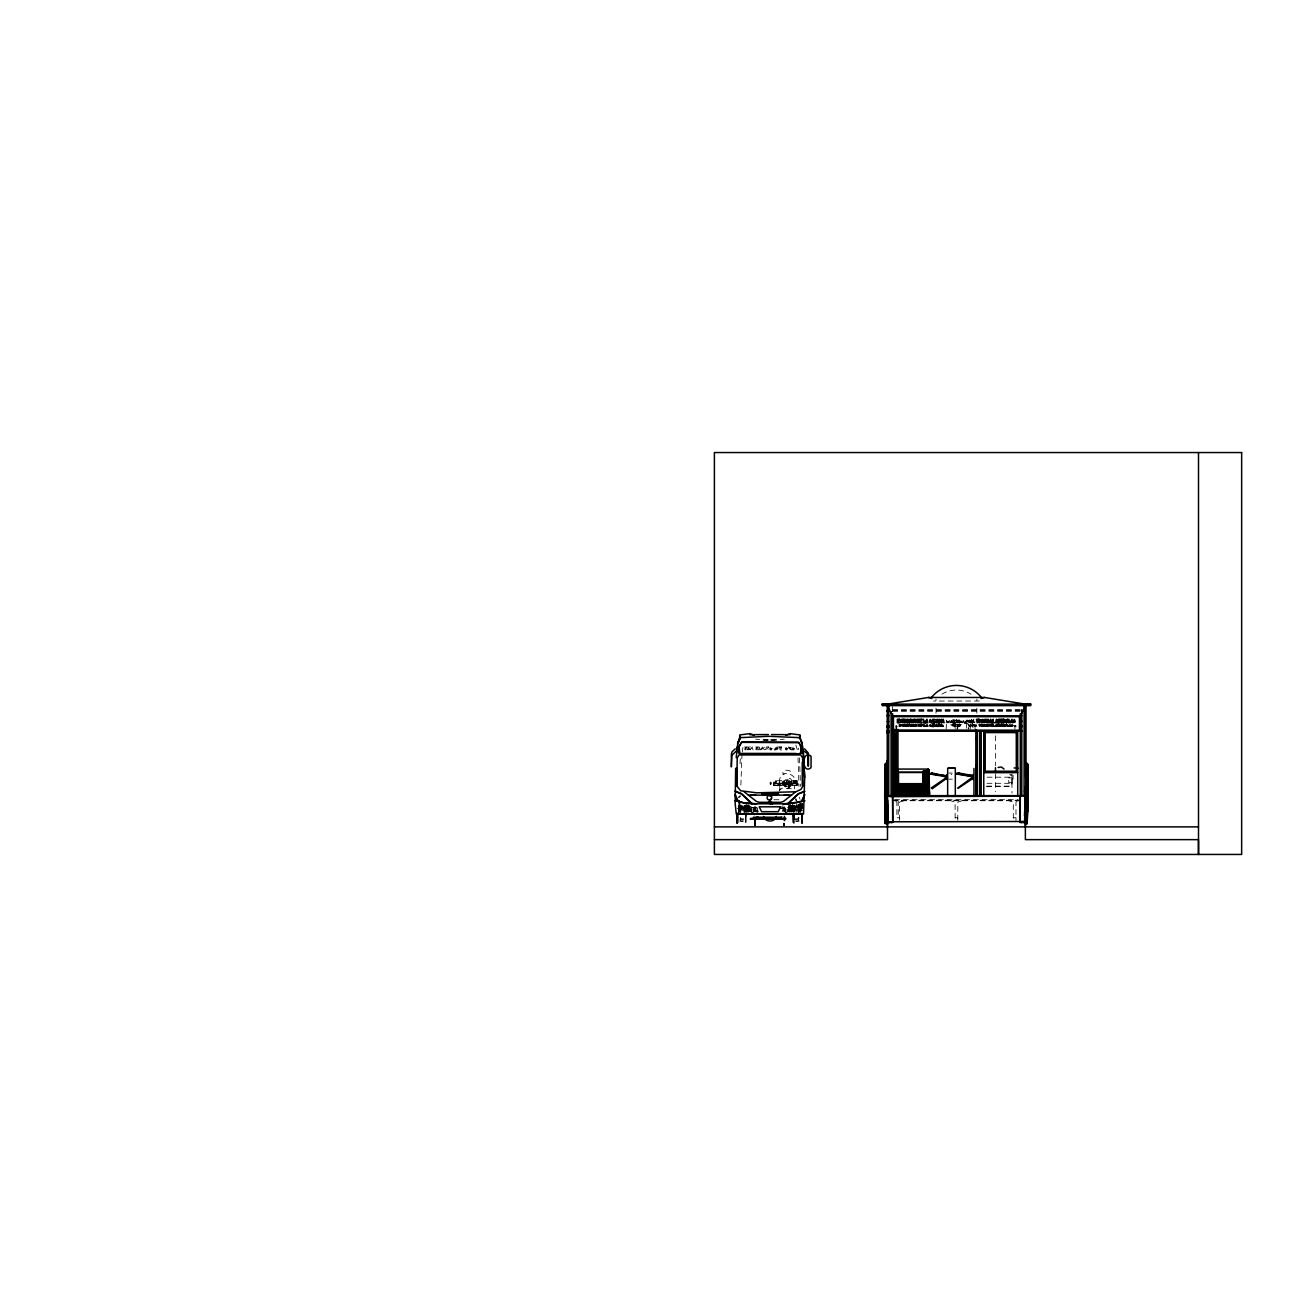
<?xml version="1.0" encoding="UTF-8"?>
<svg xmlns="http://www.w3.org/2000/svg" width="1307" height="1307" viewBox="0 0 1307 1307"><rect width="100%" height="100%" fill="white"/><g stroke="black" fill="none" stroke-linecap="round" stroke-linejoin="round"><path stroke-width="0.75" stroke-dasharray="5 3.75" d="M779.724 784.167L779.724 780.246M779.103 782.338L779.201 783.383L787.451 782.24M788.824 803.053L788.578 811.565M899.575 820.371L899.575 817.741L896.896 817.741M957.786 820.371L957.786 817.741L955.107 817.741M1015.98 820.371L1015.98 817.741L1013.301 817.741M786.585 782.746L786.602 781.766L786.585 782.746L788.382 782.746L788.382 781.766M784.298 782.942L784.314 781.978L786.357 782.534L784.298 782.942L790.163 782.534L788.676 782.354L790.163 782.534L788.66 782.599L788.709 786.683L786.128 786.683L786.34 782.419L784.037 782.403M784.559 782.909L784.576 782.011M742.017 753.845L740.857 785.589M740.04 763.762L740.546 753.845M1011.455 777.91L1008.694 777.91M787.451 782.468L789.167 782.289M790.866 809.017L798.642 809.017M895.899 726.79L896.88 727.035M946.105 729.143L946.578 723.277L948.457 723.277L946.252 721.056M957.083 729.143L957.557 723.277L960.073 723.277L956.757 719.961L953.44 723.277M957.721 729.143L958.194 723.277M968.699 729.143L969.173 723.277L972.588 723.277L973.045 729.143M970.219 729.143L970.693 723.277L974.009 719.961M974.957 729.143L975.283 725.238M800.75 805.194L789.069 805.553M895.899 725.548L895.932 729.322M798.332 809.932L798.822 805.047M747.8 808.935L743.879 808.853M800.521 803.413L799.819 809.932L781.88 809.932M801.158 810.585L802.286 801.403M742.262 751.933L742.948 747.49M789.15 782.501L790.866 782.403M739.256 811.451C739.01 804.802 749.891 804.769 749.614 811.451M789.64 811.451C789.395 804.785 800.26 804.785 799.998 811.451M783.399 783.105C787.32 782.452 782.158 784.347 783.547 781.994L791.29 781.994C792.712 784.38 787.5 782.436 791.438 783.105M787.337 782.403L789.02 784.755C791.487 781.014 784.38 781.651 785.817 784.755L786.389 785.18C787.811 779.887 787.566 785.229 787.467 782.436M784.984 782.991L785.36 786.896L786.111 785.752L788.725 785.752L789.477 786.896L789.853 782.991M791.143 808.935L794.95 808.853M773.956 782.321L773.466 785.327L797.907 785.327L797.907 783.416L795.979 783.563A35.093 11.387 0 0 1 790.882 783.857L777.502 783.416L773.956 785.327L773.956 780.834L787.451 780.54M774.741 783.04L776.325 782.893M775.329 783.024L776.162 783.171M796.077 809.932L794.476 809.932M796.976 810.013L796.355 810.013M792.532 804.72L792.173 806.484L792.777 804.753M773.956 785.327L787.451 784.363L796.927 785.327L797.254 783.792L790.833 782.615M738.553 808.478L738.537 806.517M801.714 808.429L801.42 806.37L802.253 806.893M793.218 783.416L793.921 782.141L793.643 783.416M779.495 791.045C780.802 785.981 776.668 775.754 784.314 774.25M783.171 781.472C786.961 803.135 800.162 768.581 783.171 781.439M795.195 781.129L796.42 781.472M796.617 781.537L796.339 780.622L789.281 781.112M800.636 809.719L800.015 811.026L800.325 809.719M801.926 807.497L802.024 808.38M794.623 783.383L794.885 782.141L794.199 783.383C797.09 775.623 788.938 772.764 783.122 773.809C780.785 767.895 795.555 770.231 789.934 774.25M795.064 783.35L795.8 782.174L795.489 783.35M748.29 809.752L748.601 808.837M945.941 722.738L950.663 722.706L949.65 720.075L947.738 722.706M954.731 722.706L954.731 720.075C947.673 718.736 950.793 724.111 954.502 722.706M958.39 722.706C964.746 722.118 960.498 722.934 961.511 720.712C961.691 720.32 964.076 722.722 958.162 720.075L958.162 722.706M748.258 808.919L747.963 809.785L749.303 809.752M795.702 783.383L794.411 781.994C796.224 785.572 797.139 780.279 795.832 783.367M790.343 811.598L790.653 810.732M790.653 811.598L790.98 810.732M797.646 782.762L796.666 785.327L797.254 783.792L795.979 782.958M964.795 722.738L966.772 720.026L967.817 722.738L962.23 722.706L963.226 720.075L965.138 722.706M952.444 722.706L953.457 720.075M957.525 722.706L958.521 720.075M748.486 809.115L748.078 808.314M970.366 724.568L969.533 726.3L973.633 725.352L973.633 726.3L976.901 726.3L976.084 724.568M974.499 726.3L975.332 724.568M794.231 781.521L792.957 780.867M788.725 811.794L788.072 807.383L782.321 807.383M974.238 721.954L973.829 722.738L971.853 720.026L970.807 722.738L975.251 721.905M801.567 804.442L800.652 805.439L801.256 804.442L801.093 811.141M784.608 786.291L785.295 785.262M785.36 786.896L786.111 785.866M800.603 806.37L800.325 808.38M758.73 811.222L755.217 811.222L754.809 807.105M784.053 807.105L784.053 810.324L782.583 810.863M791.307 807.612L791.911 806.876L791.911 811.778M974.287 726.3L974.287 724.568C970.807 723.523 971.281 726.3 972.098 726.251L973.65 724.568M800.832 806.403L800.636 808.429M793.169 781.668L794.15 780.802M790.343 808.772L791.258 808.281M957.835 724.617L956.985 725.418L957.949 726.251L956.92 724.617L955.025 724.617L955.891 725.401L954.96 726.251L955.891 725.401L955.041 724.617M785.719 784.559L789.118 784.559M780.508 788.922L779.724 790.098L781.798 788.235L793.627 788.922M956.92 724.617L955.972 724.617M965.938 723.277L969.255 719.961L972.588 723.277M784.347 813.983L788.415 810.471M784.494 814.392L788.562 810.863L790.294 810.863M971.101 724.617L969.974 726.251L967.981 724.617L971.101 724.568L971.934 726.3M951.823 774.577L951.055 774.152M794.084 781.455L793.006 781.602M796.322 781.766C796.813 779.642 793.872 781.521 797.646 780.834L797.646 783.416M787.026 783.203L787.467 783.024M779.462 783.383L773.956 783.203M1016.242 726.692L1014.591 726.708M779.609 785.327L781.276 784.903M795.8 821.776L799.231 821.008M1017.058 801.436L1015.98 802.139L1015.98 818.345M795.44 819.538L798.871 818.983L798.871 816.842M795.979 783.563L797.907 783.416M1018.823 767.928L1012.402 767.944L1011.994 769.496M787.369 782.844L790.588 783.236M972.424 724.617L972.163 726.3M762.912 740.105L776.93 740.105M763.974 740.089L767.944 740.007M786.896 780.998L788.072 780.998M892.616 709.717L1020.277 709.717M892.616 710.224L1020.277 710.224M892.616 710.73L1020.277 710.73M892.616 711.237L1020.277 711.237M973.797 719.226L972.245 721.203L971.575 719.226L971.575 722.787L973.127 720.843L973.127 722.787L975.725 722.199M946.121 720.026L948.081 722.738M952.525 725.026L954.714 724.977M958.162 724.977L960.351 725.026M974.319 725.026L975.218 726.251L976.1 725.026M954.616 725.238L953.391 724.617M958.276 725.238L959.485 724.617M954.616 725.565L953.293 725.891L954.747 725.891M958.276 725.565L959.583 725.891L958.129 725.891M896.39 726.741L897.354 726.741M768.385 739.958L755.609 739.174M771.457 739.958L784.233 739.174M1018.823 768.255L1012.468 767.928M948.604 773.041L952.346 773.041M987.112 777.191L1011.471 777.191M948.604 779.168L952.346 779.168M1011.471 782.583L1008.759 782.583L1008.759 777.91M793.333 782.877L796.453 782.746M784.282 783.857L773.956 783.416L795.996 783.236M986.997 783.301L1011.455 783.301M986.589 786.128L1008.677 786.128C1013.186 785.311 1013.644 776.195 1009.788 774.381M986.589 786.716L1009.968 786.455L1012.01 783.677L1011.063 774.299M773.94 799.721L780.018 799.721M894.642 799.721L1018.251 799.721M892.616 800.227L1018.251 800.227M892.616 800.734L1020.277 800.734M802.073 803.887L801.567 811.141M797.973 804.442L802.073 804.442M792.173 805.504L792.663 813.477M749.761 805.553L738.504 805.537M746.901 806.141L740.285 806.141L740.285 811.582M792.042 806.141L798.659 806.141L798.642 812.562M738.145 806.664L750.577 806.729M788.366 806.729L800.668 806.664M746.232 807.432L739.974 807.987L739.974 812.055M747.375 807.432L748.65 807.432L748.601 812.251M756.655 807.383L750.904 807.383L750.267 811.794M791.568 807.432L790.294 807.432L790.343 812.251M792.597 807.432L798.871 807.987L798.871 812.055M747.375 807.71L747.032 806.958M791.568 807.71L791.601 806.876L791.568 812.366M738.145 807.922L748.061 807.922L748.061 812.415M757.325 807.922L749.025 807.922L749.025 806.664M780.116 807.808L789.787 807.922M800.668 807.922L790.751 807.922L790.866 812.562M747.8 808.134L740.546 808.118L740.546 812.088M791.143 808.134L798.299 808.118L798.299 812.088M737.148 808.445L739.713 808.445M790.947 808.281L791.797 808.478M799.231 808.445L802.269 808.478M743.879 808.625L747.8 808.625M780.116 808.559L788.644 808.559M790.376 808.919L790.98 809.785M748.061 809.49L749.303 809.49M787.925 809.49L792.173 809.49M789.51 809.752L790.457 809.131M798.871 809.801L801.795 809.687L802.024 810.895L802.057 803.397M755.969 809.932L740.023 809.932L739.321 803.413M748.601 810.471L750.528 810.471L754.547 813.983M792.173 810.716L788.056 810.716L787.925 808.559M738.308 809.719L738.929 810.895L738.618 809.719M748.601 810.863L750.381 810.863L754.4 814.392L750.332 810.863M755.217 810.863L757.831 810.863M782.534 811.222L783.645 811.222L783.824 806.092M744.533 811.402L745.382 811.402M746.526 811.402L748.601 811.369M790.229 811.369L792.418 811.402M793.463 811.402L794.313 811.402M748.29 811.696L748.29 810.732M757.668 811.794L756.377 811.222M789.542 811.565L799.966 811.565M743.667 818.852L740.546 818.852L740.546 817.283M795.179 818.852L798.299 818.852L798.299 817.283M743.405 820.829L740.285 820.829L740.285 817.153M795.538 820.829L798.659 820.829L798.659 817.153M769.921 739.958L775.868 740.089M773.956 783.416L779.184 783.563M895.818 801.436L896.896 802.139L896.896 818.345M776.342 785.327L777.796 785.801M739.974 818.983L743.405 819.538M739.713 821.008L743.144 821.776M784.184 783.416L782.19 781.733L782.403 782.795M971.052 723.277L967.735 719.961L964.419 723.277L967.833 723.277L968.307 729.143M959.436 723.277L956.12 719.945L952.803 723.277L955.319 723.277L955.809 729.143M757.243 812.448L755.92 811.124L755.92 805.553M795.865 745.072L797.286 749.614M738.373 806.68L738.814 807.53L738.929 806.615M799.28 797.205L800.047 799.116M788.725 785.752L789.477 786.83M789.542 785.262L790.229 786.291M801.093 804.442L801.697 805.439L800.783 804.442M790.98 781.668C776.325 771.179 788.235 799.949 790.964 781.635M1014.722 725.81L1016.013 725.32M959.436 720.075L960.433 722.706M954.355 720.075L955.368 722.706M747.963 810.732L748.29 811.598M746.411 804.72L746.771 806.484L746.166 804.753M798.512 748.11L798.724 749.614M738.39 808.739L738.847 812.415L738.847 803.086M741.02 805.047L741.526 809.932M966.298 723.277L966.788 729.143M954.682 723.277L955.172 729.143M799.492 757.815L800.521 786.438M798.022 757.815L798.985 786.438M1014.918 725.303L1014.918 729.322M1013.301 818.345L1013.301 802.139L1009.02 800.734M1013.088 775.084L1013.088 779.168M1011.994 773.891L1011.994 793.12M995.46 735.792L995.46 765.706M995.46 773.695L995.46 791.65M979.368 701.026L933.459 701.026M976.868 698.984L976.868 700.519M976.868 708.182L976.868 715.844M973.911 724.617L973.012 726.251L972.816 724.568M962.066 800.734L957.786 802.139L957.786 818.345M960.433 724.617L960.433 726.251M959.599 720.075L959.599 722.706M958.995 720.075L958.995 722.706L953.898 722.706L953.898 720.075M959.077 724.617L959.077 726.251M958.129 726.251L958.227 724.617L962.066 724.617L961.2 726.251L951.692 726.251L950.826 724.617L954.714 724.617L954.665 726.251M957.753 722.706L955.139 722.706M957.263 722.706L957.263 720.075L955.629 720.075L955.629 722.706M956.463 720.075L956.43 722.052M955.107 818.345L955.107 802.139L950.81 800.734M953.816 724.617L953.816 726.251M953.293 720.075L953.293 722.706M952.444 724.617L952.525 726.251M936.008 698.984L936.008 700.519M936.008 708.182L936.008 715.844M903.872 800.734L899.575 802.139L899.575 818.345M898.236 800.734L898.236 817.937M896.439 725.303L896.439 729.322M892.616 706.646L892.616 711.629M802.106 803.397L802.073 811.01M800.93 801.812L800.783 811.141M800.668 803.674L800.668 813.673M800.325 806.615L800.162 812.35M800.015 806.615L800.015 807.546M800.015 808.053L800.015 811.81M799.721 803.053L799.721 812.84M799.231 805.962L799.231 811.99M797.956 807.922L797.956 811.745M796.747 802.171L796.747 812.448M796.192 782.86L796.192 785.458L793.692 785.458L793.692 782.86M794.95 808.134L794.95 812.219M794.395 785.458L794.395 788.905M794.231 805.177L794.313 816.401M793.97 805.177L793.97 813.477M793.463 807.432L793.463 812.366M793.104 805.047L793.153 811.222M793.006 806.092L793.055 812.219M792.418 806.484L792.418 816.401M792.042 805.471L792.173 813.477M791.29 781.994L783.547 781.994M791.143 807.71L791.143 812.219M790.751 802.171L790.751 806.664M789.787 803.053L789.787 812.251M789.542 806.664L789.542 812.823M789.15 807.808L789.15 809.49M788.824 806.827L788.824 812.823M788.578 806.452L788.578 814.098M785.393 808.608L785.393 812.17M785.001 808.608L785.001 812.006M784.625 806.974L784.625 811.745M784.314 807.105L784.314 811.778M784.069 808.265L784.069 810.781M782.893 805.553L782.893 811.124M757.619 808.232L757.668 812.072M755.119 806.092L755.217 811.222M754.874 808.265L754.874 810.781M754.629 807.105L754.629 811.778M754.319 806.974L754.319 811.745M753.812 808.608L753.812 812.006M753.42 808.608L753.42 812.17M751.198 806.746L751.198 814.098M750.937 807.742L750.937 811.141M749.989 806.746L749.989 814.098M749.27 806.664L749.27 812.415M748.29 809.523L748.29 812.251M748.061 802.171L748.061 806.664M747.8 807.71L747.8 812.219M747.343 806.876L747.375 812.366M746.901 805.471L746.901 813.477M746.656 813.477L746.656 805.504L746.232 811.925M746.281 806.092L746.526 816.401M745.791 805.047L745.889 812.219M745.219 807.432L745.382 812.366M744.908 805.177L744.974 813.477M744.663 811.092L744.663 805.177L744.533 816.401M743.879 808.134L743.879 812.219M742.066 805.602L742.066 812.448M740.857 807.922L740.857 811.745M740.056 803.086L740.056 812.84M739.713 805.962L739.713 811.99M738.929 808.053L738.929 809.588M739.027 810.716L739.027 812.055M738.618 806.615L738.618 807.546M738.618 808.053L738.618 812.17M782.779 784.674A35.109 35.109 0 0 1 792.124 784.674M941.906 694.148A27.806 27.806 0 0 1 970.97 694.148M771.375 748.454C770.068 751.427 769.937 745.66 771.375 748.454M772.323 748.47C769.071 753.992 768.614 743.111 772.323 748.47M787.01 748.454C785.572 751.411 785.638 745.644 787.01 748.454M787.941 748.47C784.772 753.943 784.233 743.111 787.941 748.47M793.855 748.454C792.45 751.443 792.483 745.644 793.855 748.454M794.803 748.47C791.666 753.976 791.029 743.111 794.803 748.47M951.659 721.203C952.084 723.849 952.901 719.291 951.659 721.203M968.846 721.186L971.313 722.787L970.447 719.226L969.533 722.787L969.68 720.647L968.879 721.023M776.129 748.503C775.067 751.215 775.28 745.791 776.129 748.503M961.233 721.399C960.384 723.719 960.449 719.062 961.233 721.399M950.842 721.121C950.026 725.499 953.015 718.049 950.842 721.121M967.997 721.105L968.552 722.591L970.529 722.738L970.529 720.026L967.997 721.105M777.077 748.486L776.44 749.842L774.267 750.022L774.267 746.967L776.342 747.081L777.077 748.486M762.504 748.78L760.2 749.908L759.579 746.967L761.05 749.352L762.504 746.967L762.504 748.78M744.222 808.772L745.791 809.131L744.222 808.772M791.209 747.816L790.474 748.666L791.47 750.022L789.493 748.78L788.464 750.022L788.464 746.967L791.209 747.816M749.973 749.025L748.29 749.221L750.496 749.744L750.545 748.241L749.238 748.11L750.675 746.967L748.666 746.967L748.405 748.601L749.973 749.025M765.739 749.025C763.027 752.407 762.782 743.65 765.739 749.025M790.261 747.898L789.412 748.208L790.261 747.898M793.071 808.739L794.607 809.18L793.071 808.739M970.055 720.157L969.794 721.431L970.055 720.157M746.624 746.967L746.15 748.829L745.676 746.967L744.435 746.967L744.435 750.022L745.202 747.686L745.791 750.022L747.081 747.686L747.865 750.022L747.865 746.967L746.624 746.967M757.75 746.967L757.276 748.829L756.786 746.967L755.56 746.967L755.56 750.022L756.328 747.686L756.916 750.022L758.207 747.686L758.975 750.022L758.975 746.967L757.75 746.967M775.231 781.047L776.717 781.259L775.231 781.047M946.562 720.729L946.872 721.709L946.562 720.729M953.898 720.761L954.192 721.693L953.898 720.761M963.684 720.761L963.978 721.693L963.684 720.761M949.209 720.761L948.915 721.693L949.209 720.761M958.995 720.761L958.701 721.693L958.995 720.761M966.314 720.729L966.004 721.709L966.314 720.729M972.326 720.729L972.016 721.709L972.326 720.729M752.391 746.918L751.345 748.437L752.228 747.98L753.077 750.022L752.391 746.918M768.728 746.967L766.212 746.967L766.212 750.022L768.777 749.336C766.948 748.878 767.487 748.127 768.728 746.967M780.083 746.967L777.567 746.967L777.567 750.022L780.132 749.336C778.318 748.878 778.841 748.127 780.083 746.967M781.586 746.967L780.638 746.967L780.638 750.022L783.056 750.022L781.586 749.27L781.586 746.967M776.211 781.978L774.626 782.517L776.211 781.978M780.442 784.167L777.943 784.167L777.943 785.458L780.442 785.458L780.442 784.167M745.382 810.928L744.533 810.928L745.382 811.043M747.375 810.928L746.526 810.928L747.375 811.043M792.418 810.928L791.568 810.928L792.418 811.043M794.313 810.928L793.463 810.928L794.313 811.043"/><path stroke-width="1.5" d="M736.887 768.173L736.854 785.981L740.661 790.784L756.818 792.826L795.718 791.781L800.864 789.477L803.004 785.981L802.661 757.88L800.734 754.94L739.108 754.94L737.197 757.88L736.887 784.216M884.921 806.566L884.823 794.999M885.198 821.499L885.476 777.812M885.46 771.31L884.855 797.76L885.329 784.249M885.002 791.568C885.117 786.16 885.002 792.418 885.068 791.241M885.035 790.212L885.051 791.389M885.051 787.206L885.068 786.357M885.705 795.767L885.803 792.026M886.048 795.685L885.966 789.379M886.162 789.706L886.326 823.345L885.182 823.345M886.505 796.257L886.636 789.379M886.097 822.119L886.097 823.214M886.718 795.685C891.096 791.764 882.993 787.696 886.75 791.977M887.404 802.906L886.309 802.661M887.371 801.273L886.228 801.273L887.371 801.403L887.29 790.294M887.469 800.145L887.502 839.633L714.39 839.633M884.937 823.573L887.747 823.704L884.97 822.119L885.623 790.082M887.747 815.486L887.747 821.499L885.198 821.45M1020.277 796.208L1020.015 822.413L1022.009 822.789M1025.374 827.037L1025.407 823.002M1025.374 822.413L1025.374 839.633L1198.503 839.633L1198.503 854.451L1198.503 452.549M1025.636 763.631L1025.636 705.633L1020.277 715.844M1026.681 773.597L1027.498 765.494L1028.152 796.322L1026.992 796.273M1027.531 793.398L1027.531 793.218M1027.612 787.5L1027.629 791.045L1027.433 789.591M1027.596 791.438L1027.335 797.744L1027.743 791.013M884.79 803.478L884.888 802.465M1024.1 796.143L1025.636 796.208M1027.482 790.784L1027.514 789.902M1027.629 790.98L1027.547 790.359M1025.75 823.361L1025.75 822.136L1024.623 822.185L1025.325 803.723M884.659 797.466L885.852 797.041L884.659 797.09M885.198 822.266L887.731 821.793L887.11 791.16L885.819 791.127L886.898 791.127L887.502 815.895M754.874 818.705L754.793 825.207M755.119 818.705L755.054 825.223M783.89 825.223L783.824 823.508M784.151 825.207L784.069 823.508M884.97 790.327L885.002 789.412M884.872 807.742L884.872 799.002M885.117 807.742L885.117 799.018M1026.011 821.482L1027.155 821.482L885.182 821.809L885.509 802.58M885.787 795.097L885.672 790.768L887.649 791.127M1025.358 786.634L1024.606 815.519M1025.358 794.084L1025.194 806.599M1025.783 779.282L1025.995 770.656L1027.351 770.999M886.963 763.958L885.966 763.206L884.953 764.219L884.692 795.996L885.885 796.11L884.725 795.8M884.774 793.284L884.741 792.32M884.774 791.29L884.806 792.271L886.391 792.303M885.493 765.624L884.725 796.29L885.885 796.257M884.921 802.759L884.904 790.996M884.872 798.446L885.983 798.185M885.509 803.315L885.198 815.486M885.721 795.424L886.211 791.568M927.839 770.983C931.94 770.787 925.977 767.34 927.839 770.983L927.071 795.636L926.826 770.869L926.826 795.636M1024.606 815.96L1025.211 791.176L1027.286 791.307M1024.443 791.16L1025.44 790.261L1026.518 791.176L1027.171 815.911L1026.534 791.192L1025.178 791.339M1027.139 771.408L1025.995 770.656M1024.802 810.405L1024.623 822.185M1024.982 805.929L1024.737 821.793M1026.109 797.466L1026.109 791.389L1025.178 791.16M1027.351 776.913L1025.93 775.917M1026.077 790.065C1022.188 791.29 1028.838 793.055 1026.077 790.065L1026.926 763.517L1026.583 764.791M1026.534 775.606L1026.42 778.858L1027.351 778.956M1026.877 771.555L1027.302 770.656L1027.956 795.195M1026.681 784.772L1027.253 767.062L1027.253 774.643M1027.498 765.494L1027.09 766.163M1025.93 763.958L1026.91 763.206L1027.939 764.219L1026.698 797.711M1026.387 784.118L1027.286 783.971L1026.649 806.109L1027.759 805.994M1026.649 807.187L1027.563 784.265L1026.42 784.331M1028.07 792.042L1027.155 822.283L1023.414 822.724M1027.498 804.066L1027.4 802.482M735.645 768.271L735.171 803.642L736.282 814.098L803.56 814.098L804.687 777.551L803.446 753.453L801.943 742.458L800.587 741.151M736.184 757.635L737.9 742.458L739.256 741.151M929.751 773.907L944.912 776.587M958.047 772.862L972.767 775.574L973.012 776.832L955.956 773.891M925.242 722.787L926.908 719.242L927.79 722.787L923.297 722.787L923.297 719.242L925.144 722.787M783.252 814.147L784.543 814.555M783.416 814.179L784.494 814.392M929.669 773.891L947.02 775.754M975.839 764.954L976.95 764.072M776.358 816.401C775.182 822.56 764.856 822.593 763.598 816.45M737.262 747.179L737.573 746.199M804.687 794.329L802.106 800.652L804.687 794.901M810.928 767.83C801.583 775.035 801.583 748.927 810.928 756.149M737.491 743.912L739.68 737.752M890.59 796.649L1021.813 796.208M740.465 736.985L737.687 743.765L740.465 736.985L739.68 736.298M890.688 796.453L892.616 795.653L892.861 822.413L890.868 822.789M1027.906 764.497L1026.649 765.216M738.292 742.213L740.465 737.311M738.733 797.401L740.236 796.045M940.942 726.316L941.775 724.568L943.344 726.316L939.243 725.352L939.243 726.316L935.975 726.316L936.809 724.568L938.377 726.316M771.342 799.034L771.62 798.495A2.32 2.32 0 0 0 771.538 796.715L769.022 795.424A2.32 2.32 0 0 0 767.536 796.388L767.258 796.927A2.32 2.32 0 0 0 767.34 798.691L767.666 799.214A2.32 2.32 0 0 0 769.235 800.015L771.342 799.034A2.32 2.32 0 0 1 769.839 799.998L769.921 799.966M787.68 803.642L798.495 793.61L804.687 791.241M955.989 773.858L973.323 775.754M973.078 775.901L972.375 776.652L957.802 773.254M731.953 755.185L737.262 750.153M735.253 748.829L731.936 751.884L731.348 754.515L731.348 766.915L731.953 754.515M931.646 772.96L946.693 776.227L931.581 773.532M800.162 736.298L799.378 738.145M795.718 791.781L784.331 800.75A7.695 7.074 11.3 0 1 783.04 801.567A6.976 6.421 3.4 0 1 779.773 802.302L760.07 802.302A6.96 6.404 -3.4 0 1 756.818 801.55A7.695 7.074 -11.3 0 1 755.511 800.734L744.124 791.781M1027.155 770.983L1027.939 795.702M1027.122 771.44L1026.371 771.326M1027.727 800.815L1027.106 775.819L1026.681 776.668M1026.73 781.668L1027.318 805.929M945.565 777.926L946.268 778.645L932.397 788.611L931.466 787.811L945.614 778.106L945.467 775.933M957.868 787.958L971.705 777.845L972.637 778.645L958.194 788.268M930.029 774.316L930.257 773.254M781.847 816.842L780.132 817.234M884.757 791.552L886.963 791.274M886.522 763.909L885.509 764.677M885.574 791.127L886.75 791.241M998.123 767.47L1001.407 767.029L1004.054 769.055M886.309 795.457L886.979 791.241M1026.567 765.935L1027.09 766.392M1027.106 765.935L1027.335 773.597L1026.371 773.532M1027.155 770.803L1025.979 770.836M1026.943 776.325L1025.766 776.407M785.687 735.351L790.032 733.635L800.162 734.959L800.162 738.243M804.687 791.487L798.234 794.117L787.958 803.821L751.901 803.805C745.774 803.184 736.233 803.609 735.171 795.375M787.958 803.821L804.687 800.652L795.718 802.808L783.024 803.821M1021.813 715.844L892.616 715.844L887.241 705.633L887.241 796.143L888.907 795.636M748.339 795.113L791.503 795.113M981.116 698.477L984.53 697.464L1025.636 704.195L1030.749 704.097L1030.749 705.633L882.143 705.633L882.143 704.097L1030.749 704.097M894.233 734.142L895.687 733.717L894.233 734.403M894.233 735.433L895.687 734.991L894.233 735.694M894.233 736.707L895.687 736.282L894.233 736.968M894.233 737.998L895.687 737.556L894.233 738.259M894.233 739.272L895.687 738.847L894.233 739.533M894.233 740.563L895.687 740.121L894.233 740.824M894.233 741.837L895.687 741.412M894.233 742.098L895.622 741.428M894.233 743.128L895.687 742.686L894.233 743.389M894.233 744.402L895.687 743.977L894.233 744.663M894.233 745.693L895.687 745.251L894.233 745.954M894.233 746.967L895.687 746.542L894.233 747.228M894.233 748.258L895.687 747.816L894.233 748.503M894.233 749.532L895.687 749.107L894.233 749.793M894.233 750.806L895.687 750.381M894.233 751.068L895.622 750.398M894.233 752.097L895.687 751.672L894.233 752.358M894.233 753.371L895.687 752.946L894.233 753.633M894.233 754.662L895.687 754.237L894.233 754.923M894.233 755.936L895.687 755.511L894.233 756.198M894.233 757.227L895.687 756.802L894.233 757.488M894.233 758.501L895.687 758.076L894.233 758.763M894.233 759.792L895.687 759.367L894.233 760.053M894.233 761.066L895.687 760.641L894.233 761.327M894.233 762.357L895.687 761.932L894.233 762.618M894.233 763.631L895.687 763.206L894.233 763.892M894.233 764.922L895.687 764.481M894.233 765.183L895.622 764.513M894.233 766.196L895.687 765.771L894.233 766.457M894.233 767.487L895.687 767.046L894.233 767.748M894.233 769.022L895.654 768.598M894.233 771.587L895.687 770.901L894.396 770.983L894.396 795.636M894.233 772.617L895.687 772.176L894.233 772.878M894.233 774.152L895.687 773.466M894.233 775.182L895.687 774.741L894.233 775.443M894.233 776.456L895.687 776.031L894.233 776.717M894.233 777.747L895.687 777.306L894.233 778.008M894.233 779.021L895.687 778.596L894.233 779.282M894.233 780.312L895.687 779.871L894.233 780.573M894.233 781.586L895.687 781.161L894.233 781.847M894.233 782.877L895.687 782.436L894.233 783.138M894.233 784.151L895.687 783.726L894.233 784.412M894.233 785.442L895.687 785.001L894.233 785.703M894.233 786.716L895.687 786.291L894.233 786.977M894.233 788.007L895.687 787.566L894.233 788.268M894.233 789.281L895.687 788.856L894.233 789.542M894.233 790.572L895.687 790.131L894.233 790.833M894.233 791.846L895.687 791.421L894.233 792.107M931.94 773.777L932.299 772.731M958.227 773.777L958.684 772.813M972.767 775.574L972.375 776.652M886.391 793.333L884.79 793.039M956.25 774.332L956.561 773.254M984.53 697.464L928.362 697.464L887.241 704.195L882.143 704.097M1026.894 799.083L1027.122 807.759L1027.482 799.034M740.693 737.622L768.385 736.298L799.149 737.622M1026.91 770.869L1026.518 779.037M735.171 800.913L736.053 800.815M1027.776 773.189L1027.988 781.864M749.81 734.681L768.385 734.55M1027.155 815.519L1027.155 822.185L1026.011 822.185L1026.011 823.361L1027.171 823.72L1028.184 795.636L1027.563 765.003M1025.75 823.23C1021.764 823.573 1030.145 823.72 1026.028 823.279M887.241 706.139L888.776 706.139M887.241 710.224L888.776 710.224M887.241 710.73L888.776 710.73M887.241 711.237L888.776 711.237M887.241 711.416L888.776 711.416M887.241 715.337L888.776 715.337M887.241 715.844L888.776 715.844M1020.277 721.072L1021.813 721.072M887.241 721.464L888.776 721.464M1020.277 721.464L1021.813 721.464M887.241 725.548L888.776 725.548M1020.277 725.548L1021.813 725.548M887.241 726.561L888.776 726.561M1020.277 726.561L1021.813 726.561M887.241 726.806L888.776 726.806M1020.277 726.806L1021.813 726.806M887.241 727.558L888.776 727.558M887.241 730.646L888.776 730.646M892.616 730.433L1021.813 730.646M887.241 731.168L888.776 731.168M892.616 731.168L1021.813 731.168M887.241 731.25L888.776 731.25M1020.277 731.25L1021.813 731.25M887.241 733.211L888.107 733.211M894.233 733.211L895.687 733.211L895.671 795.636M894.233 733.717L895.687 733.717M975.839 738.161L977.13 738.161M975.839 739.256L977.13 739.256M887.241 760.364L886.996 764.236M976.95 764.464L975.839 767.258M975.839 768.99L977.13 768.99M977.13 770.101L975.839 770.101L975.839 795.636L975.839 729.796M1026.583 770.378L1026.501 796.159L1023.985 795.636M895.671 770.869L895.409 795.636M896.945 795.636L896.945 770.869L897.206 795.636M897.974 770.869L898.219 795.636M923.248 795.636L923.51 770.869M925.797 795.636L925.797 770.869L926.059 795.636M896.945 770.983L898.219 771.114M923.248 770.983L924.523 771.114M925.797 770.983L927.071 771.114M1026.403 771.734L1027.351 772.029M898.219 772.225L923.248 772.225M1026.371 772.225L1027.269 772.388M983.763 772.649L1017.728 772.649M1026.371 773.287L1027.351 773.336M1026.371 774.283L1027.351 774.365L1026.763 780.557M1026.371 774.545L1027.351 774.626M1026.403 774.757L1027.351 774.871M1026.371 775.296C1028.495 775.018 1028.511 783.873 1026.387 783.122M1026.371 775.541L1027.351 775.639M1026.403 775.754L1027.351 775.901M1027.351 776.668L1026.175 776.211M1027.269 776.946L1026.207 776.897L1026.207 778.662M1026.175 777.338L1027.057 777.306M1026.175 777.649L1027.351 777.681M1026.207 777.894L1027.351 777.943M1026.387 778.564L1027.351 778.711M1026.387 780.802L1027.269 780.72M1026.387 781.112L1027.269 780.965M1026.387 781.864L1027.269 781.978M1026.387 782.86L1027.286 782.958M898.219 783.971L923.248 783.971M898.219 784.608L923.248 784.608M898.513 784.87L922.954 785.638L898.513 785.638M1026.42 785.344L1027.286 785.523M898.513 785.899L922.954 786.651L898.513 786.651M928.787 785.899L928.117 784.608L928.787 792.058M1026.387 786.128L1027.286 786.291M898.513 786.912L922.954 787.68L898.513 787.68M1026.42 787.435L1027.286 787.288M898.513 787.941L922.954 787.941L898.513 788.693M1026.436 788.693L1027.286 788.546M898.513 788.954L922.954 788.954L898.513 789.722M1026.403 789.379L1027.286 789.542M898.513 789.983L922.954 789.983L898.513 790.751M1026.403 790.441L1027.286 790.31M1026.403 790.686L1027.286 790.555M898.513 790.996L922.954 791.764L898.513 791.764L898.513 784.608M1026.403 791.699L1027.302 791.552L1027.286 783.971M898.219 792.058L923.248 792.058M1026.273 792.238L1027.122 791.911M1028.07 792.303L1025.913 792.32M898.219 792.565L923.248 792.565M898.219 792.826L923.248 792.826M928.476 792.826L929.555 792.826M894.233 793.071L895.687 793.071M1027.122 792.908L1025.815 793.088M885.868 793.316L886.718 793.218M898.219 793.333L923.248 793.333M894.233 793.594L895.687 793.594M898.219 793.594L923.248 793.594M928.476 793.594L929.587 793.594M1027.122 793.676L1025.815 793.349M898.219 793.839L923.248 793.839M1027.122 793.921L1025.815 794.378M1027.09 794.46L1025.636 794.362M1025.815 795.13L1027.122 794.917M885.836 795.636L884.725 795.653L884.953 823.214M889.234 796.567L887.241 795.636L1025.636 795.636M1026.403 795.718L1028.168 795.685L1026.501 796.159M887.241 796.143L888.776 796.143M884.888 796.747L885.966 796.747M1027.09 796.698L1025.815 796.42M1026.812 796.78L1027.89 796.518M1028.201 797.074L1027.041 797.074L1026.975 765.771M884.872 797.499L885.983 797.433M1026.796 797.466L1027.906 797.531M1026.796 798.218L1027.89 798.463M735.171 800.652L744.124 802.808L756.818 803.805M885.966 800.815L884.806 800.815L885.966 800.946M1026.812 800.979L1027.972 800.832M886.309 801.91L887.388 801.91M1026.616 801.926L1027.678 801.681M1026.616 802.694L1027.727 802.939M884.921 806.386L886.064 806.386M886.326 806.386L887.469 806.517M886.407 811.5L887.567 811.631M1026.403 811.663L1027.547 811.516M737.883 813.673L800.93 813.673M746.019 814.098L751.198 814.098M788.578 814.098L789.787 814.098M754.351 814.392L755.43 814.179M754.286 814.555L755.593 814.147M886.505 816.205L887.649 816.336M1026.191 816.777L1027.351 816.63M753.273 817.234L758.321 817.218M759.432 817.234L779.462 817.234M750.365 818.411L785.785 818.411M750.365 819.162L785.785 819.162M1024.606 821.482L1025.766 821.335M885.198 821.907L892.861 821.842M886.603 822.266L887.731 822.266L887.208 792.026M714.39 826.874L1198.503 826.874M772.666 803.821L769.921 803.642M884.97 822.119L887.731 822.152L887.241 795.636M771.457 734.55L790.032 734.681M804.687 800.913L801.877 800.815L803.576 798.005M946.464 775.574L946.186 776.668M1025.57 791.585L1026.028 821.793M758.387 817.218L757.047 816.842M887.731 821.793L889.495 822.789M928.362 697.464L931.76 698.477M735.171 791.487L741.624 794.117L751.901 803.805M754.172 735.351L749.81 733.635L739.68 734.959L739.68 738.243M735.171 790.98L741.461 793.561L752.211 803.642M931.483 787.778L932.381 788.578M802.58 750.153L807.889 753.927M928.673 769.545L927.79 770.427M804.589 748.829L808.494 753.273M795.718 799.1L796.371 800.456M771.538 796.715L771.212 796.208A2.32 2.32 0 0 0 769.627 795.391M737.981 800.815L735.171 794.329M997.176 726.284L996.342 724.601L994.774 726.284L997.944 726.284L997.944 724.993L998.385 726.284L999.316 724.993L999.888 726.284L999.888 724.601L998.63 725.614L997.388 724.601L997.388 726.284M765.592 794.574L765.085 793.431A1.944 1.944 0 0 1 765.657 793.431L766.065 794.656M933.574 726.316L932.757 724.568L931.172 726.316C933.852 727.395 938.442 725.026 933.802 724.568L933.802 726.316M799.378 737.311L802.155 743.765M800.162 737.752L802.351 743.912M802.269 746.199L802.58 747.179M998.156 722.787L996.44 719.307L995.542 722.787L998.989 722.787L998.989 720.141L999.447 722.787L1000.476 720.141L1001.08 722.787L1001.08 719.307L1000.1 719.307L999.724 721.431L999.349 719.307L998.385 719.307L998.385 722.787M992.193 722.787L990.494 719.307L989.579 722.787L994.333 722.787L993.173 721.938L993.173 719.307L992.438 722.787M938.851 722.787L937.184 719.242L936.302 722.787L939.766 722.787L939.766 720.843L941.318 722.787L941.318 719.242L940.632 721.203L939.079 719.242L939.079 722.787M933.77 722.787L932.888 719.242L931.221 722.787C934.031 725.107 939.096 719.879 933.999 719.242L933.999 722.787M754.629 820.486L755.054 822.642M754.793 822.658L755.119 823.933M754.842 823.083L754.874 823.933M803.168 751.476L804.687 777.551M1026.698 786.03L1027.335 811.043M1026.665 797.237L1027.155 815.748M929.016 770.869L929.636 795.636M886.816 772.666L887.747 815.715M1027.155 822.185L1027.351 810.405M886.636 789.608L886.718 795.979M885.917 763.484L886.603 795.979M886.162 790L886.326 795.228M885.868 789.51L886.048 795.979M884.986 764.399L885.476 790.931M887.469 823.002L887.502 827.037M1027.956 795.015L1027.939 801.485M1027.759 800.178L1027.547 811.696M1026.714 765.771L1026.698 806.925M1025.75 791.389L1025.766 821.793M886.571 791.389L886.571 795.457M885.182 815.911L885.182 821.793M1027.041 765.232L1027.041 781.439M1026.779 765.232L1026.779 781.439M1026.665 774.365L1026.665 780.998M1025.636 705.633L1025.636 777.632M1024.1 705.633L1024.1 795.636M1021.813 709.619L1021.813 795.636M1020.277 713.622L1020.277 821.842M1017.728 731.168L1017.728 795.636M995.46 767.699L995.46 771.702M983.763 731.168L983.763 795.636M981.214 731.168L981.214 795.636M979.678 731.168L979.678 795.636M977.375 731.168L977.375 795.636M976.95 763.468L976.95 768.565M973.96 768.451L973.96 795.636M973.225 774.577L973.225 779.462M971.771 775.933L971.771 778.139M955.319 768.451L955.319 795.636M947.657 768.451L947.657 795.636M946.922 774.577L946.922 779.462M940.713 726.316L940.713 724.568L940.076 725.532L938.606 724.568L938.606 726.316M928.476 771.097L928.476 795.636M928.231 795.636L928.362 769.071L893.122 769.071L893.122 771.114M924.523 795.636L924.523 770.869L924.261 795.636M897.974 729.322L897.974 795.636M896.439 729.322L896.439 795.636M894.135 729.322L894.135 795.636M892.616 713.622L892.616 821.842M891.08 711.629L891.08 795.636M888.776 705.633L888.776 795.636M811.059 757.129L811.059 766.85M808.494 755.609L808.494 765.984M807.889 755.609L807.889 765.984M802.841 749.058L802.841 753.012M802.122 749.058L802.122 753.012M802.253 762.324L802.253 785.556M802.073 813.477L802.073 823.067M802.024 813.477L802.024 823.067M793.921 813.477L793.921 823.067M793.61 813.477L793.61 819.538M793.104 813.477L793.104 822.217M788.725 794.77L784.298 794.77M784.625 816.859L784.625 820.486M784.314 816.793L784.314 820.486M776.848 792.973L776.848 794.656M776.374 792.973L776.374 794.656M776.08 794.656L775.672 793.398L774.79 794.656M775.606 794.656L775.443 793.774L775.263 794.656M772.911 792.973L772.911 794.656M772.453 792.973L772.453 794.656M772.127 792.973L772.127 794.656M771.669 792.973L771.669 794.656M771.375 794.656C772.127 792.712 768.549 793.202 769.3 794.656M770.901 794.656L770.754 793.774L770.575 794.656M770.101 794.656L769.921 793.774L769.758 794.656M767.568 794.656L767.258 793.414L766.278 794.656M767.111 794.656L766.948 793.774L766.752 794.656M764.138 794.656L764.644 793.463L762.929 793.382L762.929 794.656M763.468 792.973L763.68 794.656M762.422 794.656L761.883 792.973M755.544 794.77L751.117 794.77M745.807 813.477L745.742 822.217M739.108 800.913L739.108 802.171M738.847 800.913L738.847 802.171M737.752 813.477L737.687 822.528M737.377 813.477L737.377 822.528M737.262 747.735L737.262 749.744M737.132 813.477L737.181 823.067M736.854 785.017L736.854 785.981M736.87 813.477L736.87 823.067M930.911 698.216A31.923 31.923 0 0 1 981.982 698.216M912.4 720.974C911.355 724.323 911.338 717.821 912.4 720.974M913.119 720.99C910.816 727.051 910.244 715.043 913.119 720.99M983.289 721.007C982.292 724.372 982.112 717.968 983.289 721.007M984.024 721.023C981.622 726.97 981.1 715.207 984.024 721.023M918.756 721.023C918.037 724.062 918.102 717.968 918.756 721.023M919.474 721.007L919.001 722.591L917.334 722.787L917.334 719.242L918.919 719.373L919.474 721.007M906.927 720.582C908.381 728.162 909.362 715.043 906.927 720.582M987.161 720.631L987.177 721.627A1.993 1.993 0 0 0 987.406 722.297C989.301 725.287 988.991 715.828 987.161 720.631M1007.811 720.631L1007.828 721.627A1.993 1.993 0 0 0 1008.056 722.297C1010.066 725.205 1009.51 715.926 1007.811 720.631M913.381 725.418L912.482 725.663L913.381 725.418M914.067 725.418C911.518 728.702 911.551 722.232 914.067 725.418M919.376 725.45L918.723 724.96L919.376 725.45M738.635 746.836L738.439 752.799L739.648 753.943L800.194 753.943L801.403 752.799L800.881 745.513L798.218 742.098L741.624 742.098L738.635 746.836M739.108 746.885L739.811 753.404L795.718 753.469C803.429 756.23 801.469 746.117 798.806 742.703L741.673 742.36L739.108 746.885M981.214 720.271L981.41 722.787L979.858 721.382L979.041 722.787L979.041 719.307L981.214 720.271M1006.145 720.271L1006.341 722.787L1004.789 721.382L1003.972 722.787L1003.972 719.307L1006.145 720.271M920.063 725.434L918.037 726.316L918.037 724.568L920.063 725.434M773.172 793.904L774.545 794.329L773.172 793.904M778.498 794.035L777.093 794.052L778.498 794.035M988.925 725.238C990.657 728.407 991.016 722.869 988.925 725.238M1006.096 725.238C1007.762 728.407 1008.269 722.869 1006.096 725.238M901.732 721.627C898.906 725.189 900.637 715.452 901.732 721.627M931.107 721.627C928.231 725.189 930.029 715.452 931.107 721.627M1015.131 721.66C1012.272 725.042 1013.922 715.648 1015.131 721.66M985.952 725.597L984.155 726.169L983.844 724.601L984.906 725.924L985.952 724.601L985.952 725.597M983.436 725.058L983.616 726.284L981.443 726.284L981.443 724.601L983.436 725.058M1004.56 725.058L1004.74 726.284L1002.551 726.284L1002.551 724.601L1004.56 725.058M769.071 794.264L767.846 793.676L769.071 794.264M903.464 725.744C900.866 727.493 902.451 722.64 903.464 725.744M931.058 725.744C928.509 727.46 929.963 722.657 931.058 725.744M1012.843 725.728C1010.18 727.362 1011.879 722.755 1012.843 725.728M905.065 722.199L904.215 722.787L905.882 719.242L906.764 722.787L905.065 722.199M942.412 722.199L941.563 722.787L943.229 719.242L944.111 722.787L942.412 722.199M905.473 720.157L905.735 721.431L905.473 720.157M926.5 720.157L926.761 721.431L926.5 720.157M932.495 720.157L932.757 721.431L932.495 720.157M937.56 720.157L937.822 721.431L937.56 720.157M942.821 720.157L943.082 721.431L942.821 720.157M1011.112 722.216L1010.246 722.787L1011.945 719.307L1012.843 722.787L1011.112 722.216M990.886 720.222L991.147 721.464L990.886 720.222M996.833 720.222L997.11 721.464L996.833 720.222M1011.536 720.222L1011.798 721.464L1011.536 720.222M780.655 806.811L778.22 811.68L761.638 811.68L759.187 806.811L780.655 806.811M911.894 718.295L911.894 718.295M906.617 726.022L905.816 726.316L907.385 724.568L908.218 726.316L906.617 726.022M926.32 726.022L923.69 726.316L923.69 724.568L925.438 726.316L927.088 724.568L927.921 726.316L926.32 726.022M1009.151 726.006L1008.334 726.284L1009.919 724.601L1010.752 726.284L1009.151 726.006M992.797 724.601L991.392 724.601L991.392 726.284L993.745 726.284L992.797 724.601M769.921 802.302C763.778 802.58 776.08 802.547 769.921 802.302M1027.139 821.776L1024.623 821.809L1027.155 821.825M1241.65 452.549L714.39 452.549L714.39 854.451L1241.65 854.451L1241.65 452.549M1019.444 716.677L893.449 716.677L893.449 730.319L1019.444 730.319L1019.444 716.677M899.314 719.242L897.37 719.242L897.37 722.787L899.347 722.787L898.105 721.987L899.314 719.242M904.117 719.242L901.928 719.242L902.663 722.787L904.117 719.242M910.276 719.242L909.558 722.787L910.276 719.242M914.197 719.242L913.511 722.787L914.197 720.843L915.75 722.787L915.75 719.242L915.063 721.203L914.197 719.242M921.794 719.242L919.85 719.242L919.85 722.787L921.827 722.787L920.585 721.987L921.794 719.242M978.698 719.307L976.443 719.307L977.195 722.787L978.698 719.307M985.135 719.307L984.432 722.787L985.135 720.876L986.736 722.787L986.736 719.307L986.033 721.235L985.135 719.307M1003.531 719.307L1001.554 719.307L1001.554 722.787L1003.564 722.787L1002.289 722.003L1003.531 719.307M1007.338 719.307L1006.602 722.787L1007.338 719.307M901.177 724.568L899.347 724.568L899.347 726.316C902.876 726.153 898.71 725.369 901.177 724.568M905.718 724.568L903.643 724.568L904.346 726.316L905.718 724.568M910.342 724.568L908.283 724.568L908.969 726.316L910.342 724.568M911.371 724.568L910.685 726.316L911.371 724.568M915.063 724.568L914.426 726.316L915.08 725.352C917.073 728.685 916.419 722.346 915.897 725.532L915.063 724.568M922.252 724.568L920.422 724.568L920.422 726.316C923.951 726.153 919.801 725.369 922.252 724.568M981.116 724.601L979.041 724.601L979.744 726.284L981.116 724.601M987.046 724.601L986.409 726.284L987.063 725.352C989.04 728.603 988.419 722.444 987.88 725.532L987.046 724.601M1002.142 724.601L1000.312 724.601L1000.312 726.284C1003.858 726.137 999.675 725.369 1002.142 724.601M1005.671 724.601L1004.985 726.284L1005.671 724.601M888.776 732.557L887.241 732.557L888.858 732.573M1016.291 732.59L985.2 732.59L985.2 771.228L1016.291 771.228L1016.291 732.59M954.845 767.928L948.13 768.255L954.845 767.928M928.689 772.225L928.019 783.971L928.689 772.225M922.954 772.519L898.513 772.519L898.513 783.677L922.954 783.677L922.954 772.519M885.966 801.273L884.823 801.273L885.966 801.403M1027.956 801.289L1026.796 801.289L1027.939 801.436M886.064 805.978L884.904 805.978L886.064 806.109M887.469 805.978L886.309 805.978L887.469 806.109M1027.743 806.403L1026.599 806.403L1027.743 806.55M887.551 811.092L886.407 811.092L887.551 811.222M1027.563 811.108L1026.42 811.108L1027.563 811.255M1027.367 816.222L1026.224 816.222L1027.367 816.369M887.665 816.614L886.505 816.614L887.665 816.744M1027.433 807.71L1027.22 799.034L1027.367 807.759M770.607 784.037L770.607 782.55L770.607 784.037"/></g></svg>
